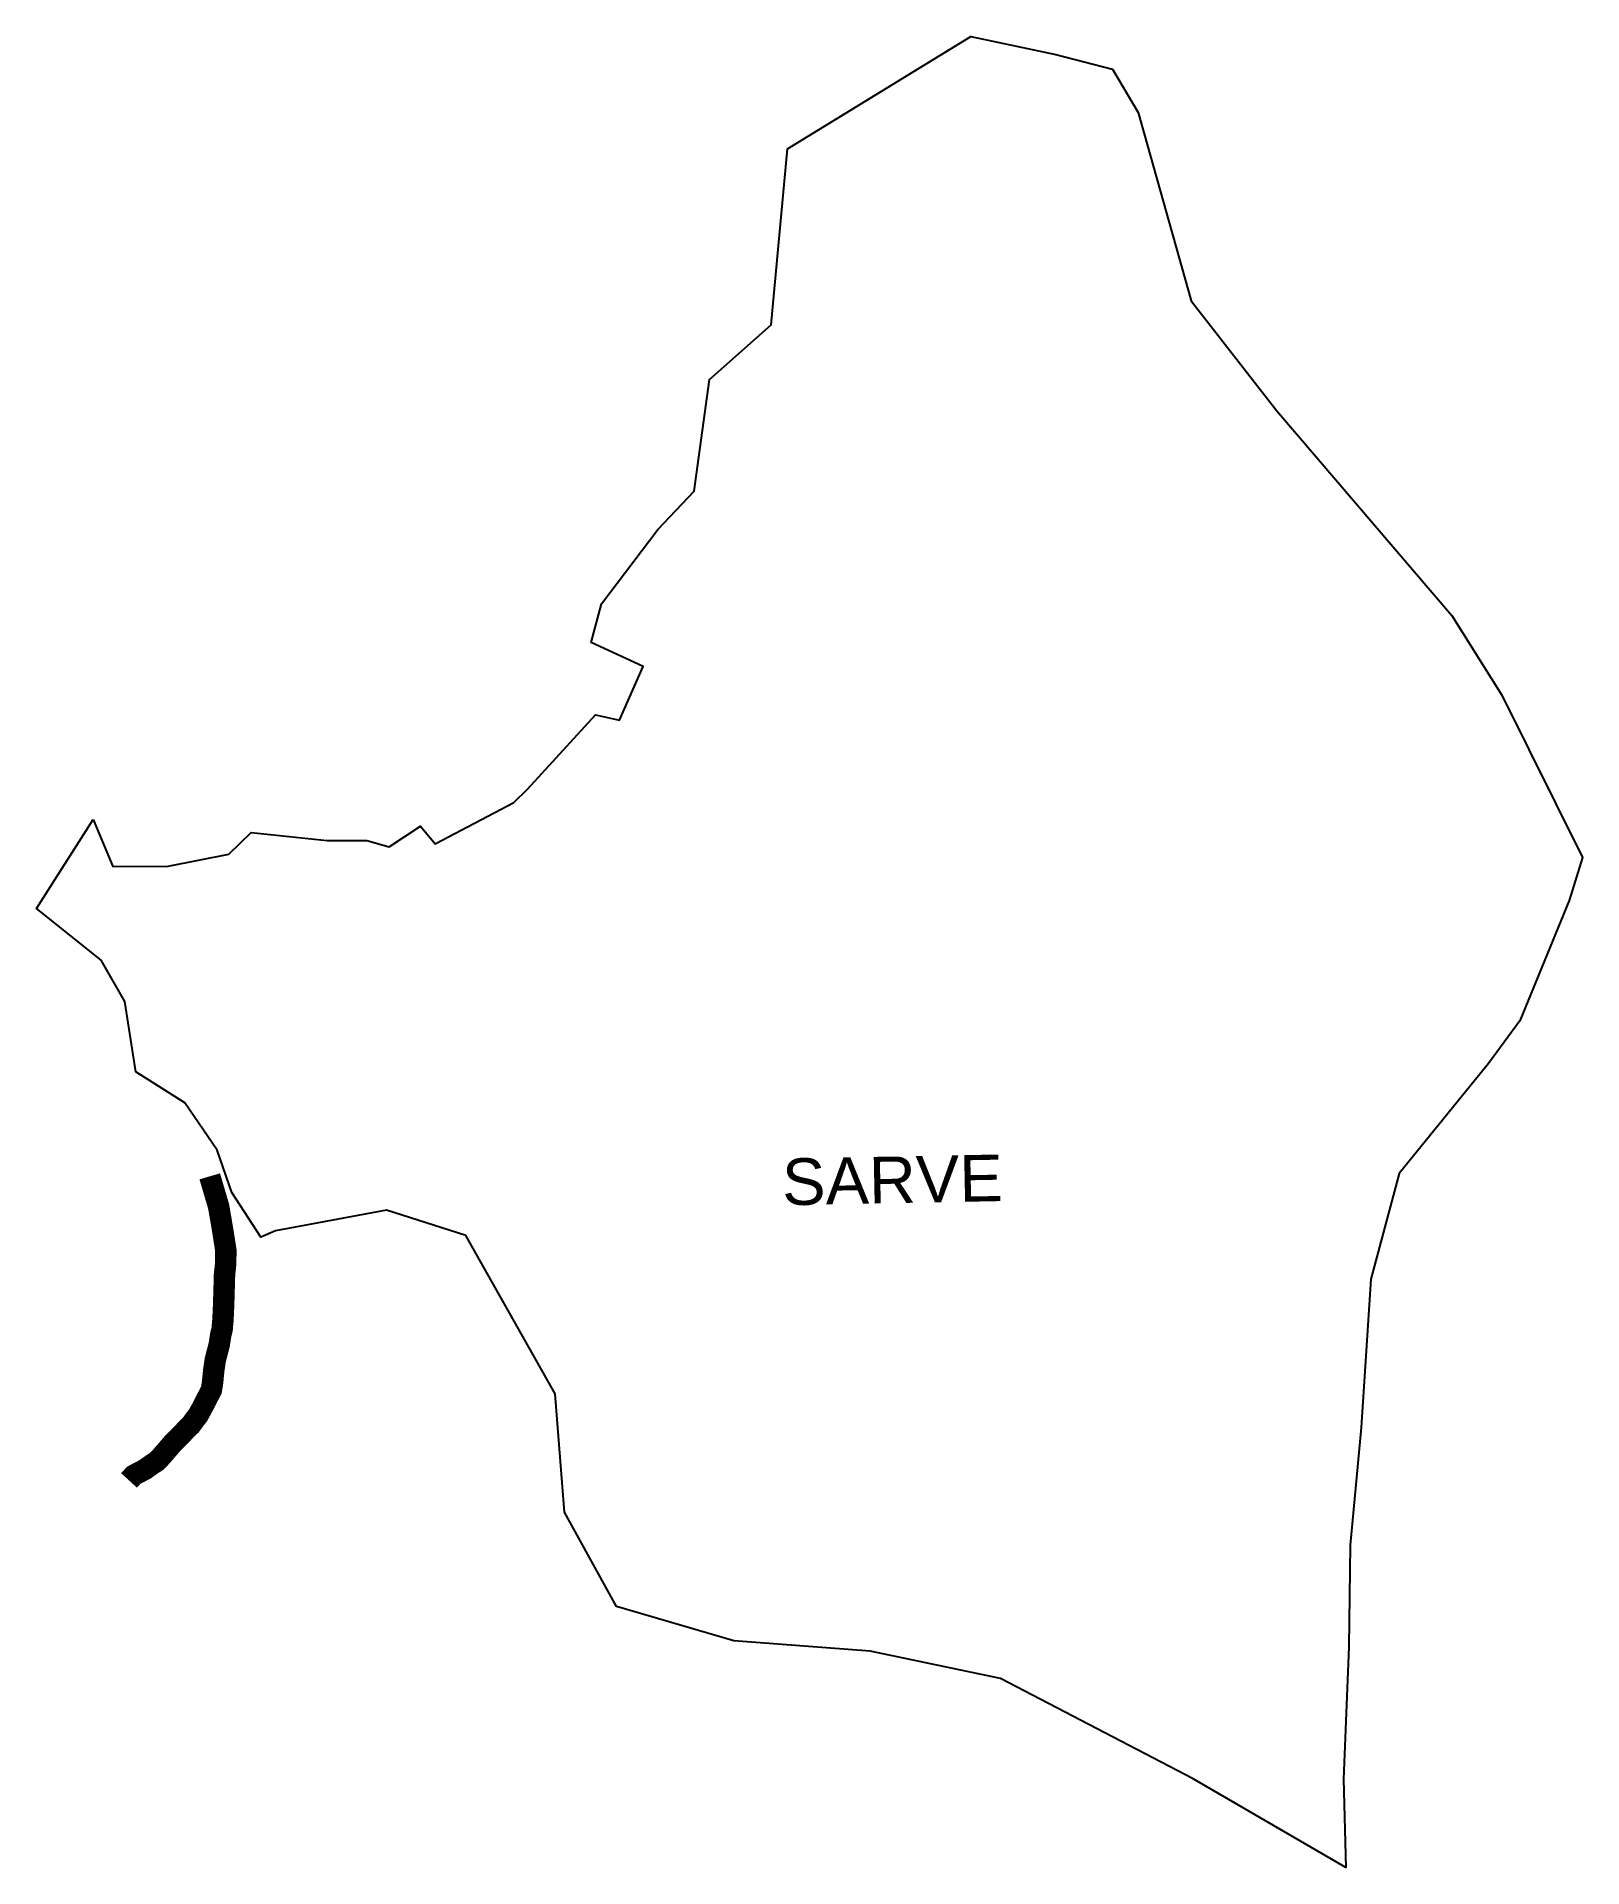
# Model space of a CAD drawing. Header units: metres. Extents: x 278704 to 282310, y 2036707 to 2040978.
import ezdxf

# ---------------------------------------------------------------- set-up
doc = ezdxf.new("R2010")
doc.units = ezdxf.units.M
for name, color, linetype in [('UNPROTECTED', 130, 'Continuous'), ('village', 3, 'Continuous'), ('VILLAGE NAME', 250, 'Continuous')]:
    doc.layers.add(name, color=color, linetype=linetype)
doc.styles.get("Standard").update_dxf_attribs({"font": 'simplex.shx'})

msp = doc.modelspace()

# ---------------------------------------------------------------- linework, layer by layer
at = {"layer": 'UNPROTECTED', "const_width": 50, "flags": 128}
msp.add_lwpolyline([(279107.7, 2038319.3), (279119.7, 2038278.4), (279128.2, 2038249.6), (279133.4, 2038220), (279138.6, 2038188.6), (279144.3, 2038152.7), (279145.2, 2038147.3), (279145, 2038124), (279144.6, 2038112.5), (279143.7, 2038103.6), (279142.2, 2038092.6), (279140.2, 2038023), (279138.5, 2037984.3), (279136.5, 2037962.1), (279134.6, 2037954.8), (279133.5, 2037950.7), (279132.9, 2037946.8), (279129.8, 2037926.6), (279120.7, 2037891.7), (279117.1, 2037867.8), (279114.3, 2037838.6), (279111.4, 2037820.6), (279105, 2037808.5), (279088.4, 2037776.2), (279080.1, 2037761.5), (279073.5, 2037753), (279063.6, 2037739.2), (279052.9, 2037728.9), (279035, 2037709.9), (279020.9, 2037696.1), (278995.7, 2037666.8), (278983.9, 2037654.4), (278972.8, 2037647.3), (278957.6, 2037636.3), (278930.3, 2037621.9), (278919.3, 2037609.9)], dxfattribs=at)
at = {"layer": 'village', "flags": 128}
msp.add_lwpolyline([(281273.7, 2040800.8), (281397.5, 2040361.5)], dxfattribs=at)
at = {"layer": 'village'}
for points in [[(278835.8, 2039152, 0), (278881.7, 2039042.2, 0), (279010.5, 2039042.6, 0), (279152.3, 2039071.2, 0), (279204.2, 2039121.4, 0), (279381.4, 2039103, 0), (279474, 2039103.1, 0), (279526.6, 2039088, 0), (279599.2, 2039136.1, 0), (279633.3, 2039094.7, 0), (279817.2, 2039191.2, 0), (279849.1, 2039222.9, 0), (280007.9, 2039395.9, 0), (280064, 2039383.5, 0), (280119.1, 2039508.5, 0), (279997.4, 2039565.1, 0), (280021.6, 2039654.7, 0), (280152.8, 2039828.5, 0), (280238.1, 2039917.8, 0), (280273.7, 2040177.9, 0), (280417.4, 2040305.6, 0), (280455.4, 2040716.4, 0), (280883.6, 2040978.2, 0), (281081.7, 2040936.5, 0), (281214.3, 2040902.4, 0), (281273.7, 2040800.8, 0)], [(281397.5, 2040361.5, 0), (281597.1, 2040105.1, 0), (282005.7, 2039627.8, 0), (282122.5, 2039441.5, 0), (282310.3, 2039062.8, 0), (282279.5, 2038962.9, 0), (282164.5, 2038682.2, 0), (282091.2, 2038582.3, 0), (281882.7, 2038326.1, 0), (281817, 2038079.8, 0), (281794.5, 2037733.3, 0), (281768.8, 2037458.5, 0), (281765.1, 2037221.8, 0), (281752.7, 2036913.2, 0), (281758.7, 2036707.1, 0), (281402.2, 2036914, 0), (280952.9, 2037147.6, 0), (280648.8, 2037211.3, 0), (280330.8, 2037235.4, 0), (280056.9, 2037315.6, 0), (279935.4, 2037535.5, 0), (279913.3, 2037812.2, 0), (279705.2, 2038181.1, 0), (279520.3, 2038240.6, 0), (279261.4, 2038191.8, 0), (279227.1, 2038177.4, 0), (279159.5, 2038281.6, 0), (279124.9, 2038380.1, 0), (279049.7, 2038490.9, 0), (278935.5, 2038563.4, 0), (278909.2, 2038727.2, 0), (278854.2, 2038823.8, 0), (278703.7, 2038944.2, 0), (278835.8, 2039152, 0)]]:
    msp.add_polyline3d(points, dxfattribs=at)

# ---------------------------------------------------------------- texts
at = {"layer": 'VILLAGE NAME', "insert": (280441.9, 2038360.5), "char_height": 108.748, "attachment_point": 1, "rotation": 1.1028}
msp.add_mtext_dynamic_manual_height_columns('{\\fArial|b0|i0|c0|p34;SARVE}', width=726.929, gutter_width=543.7, heights=[0], dxfattribs=at)

doc.saveas('drawing.dxf')
